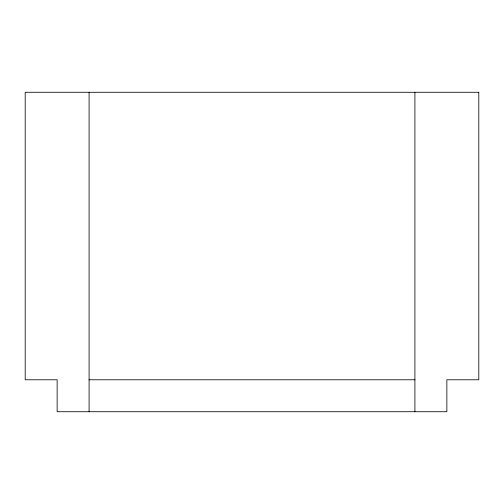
<?xml version="1.0" encoding="UTF-8"?>
<svg xmlns="http://www.w3.org/2000/svg" width="504" height="504" viewBox="0 0 504 504"><rect width="100%" height="100%" fill="white"/><g stroke="black" fill="none" stroke-linecap="round" stroke-linejoin="round"><path stroke-width="0.76" d="M89.088 379.777L414.912 379.777M414.912 92.282L414.912 411.718M89.088 92.282L89.088 411.718M478.8 92.282L25.2 92.282L25.2 379.777L57.141 379.777L57.141 411.718L446.859 411.718L446.859 379.777L478.8 379.777L478.8 92.282"/></g></svg>
